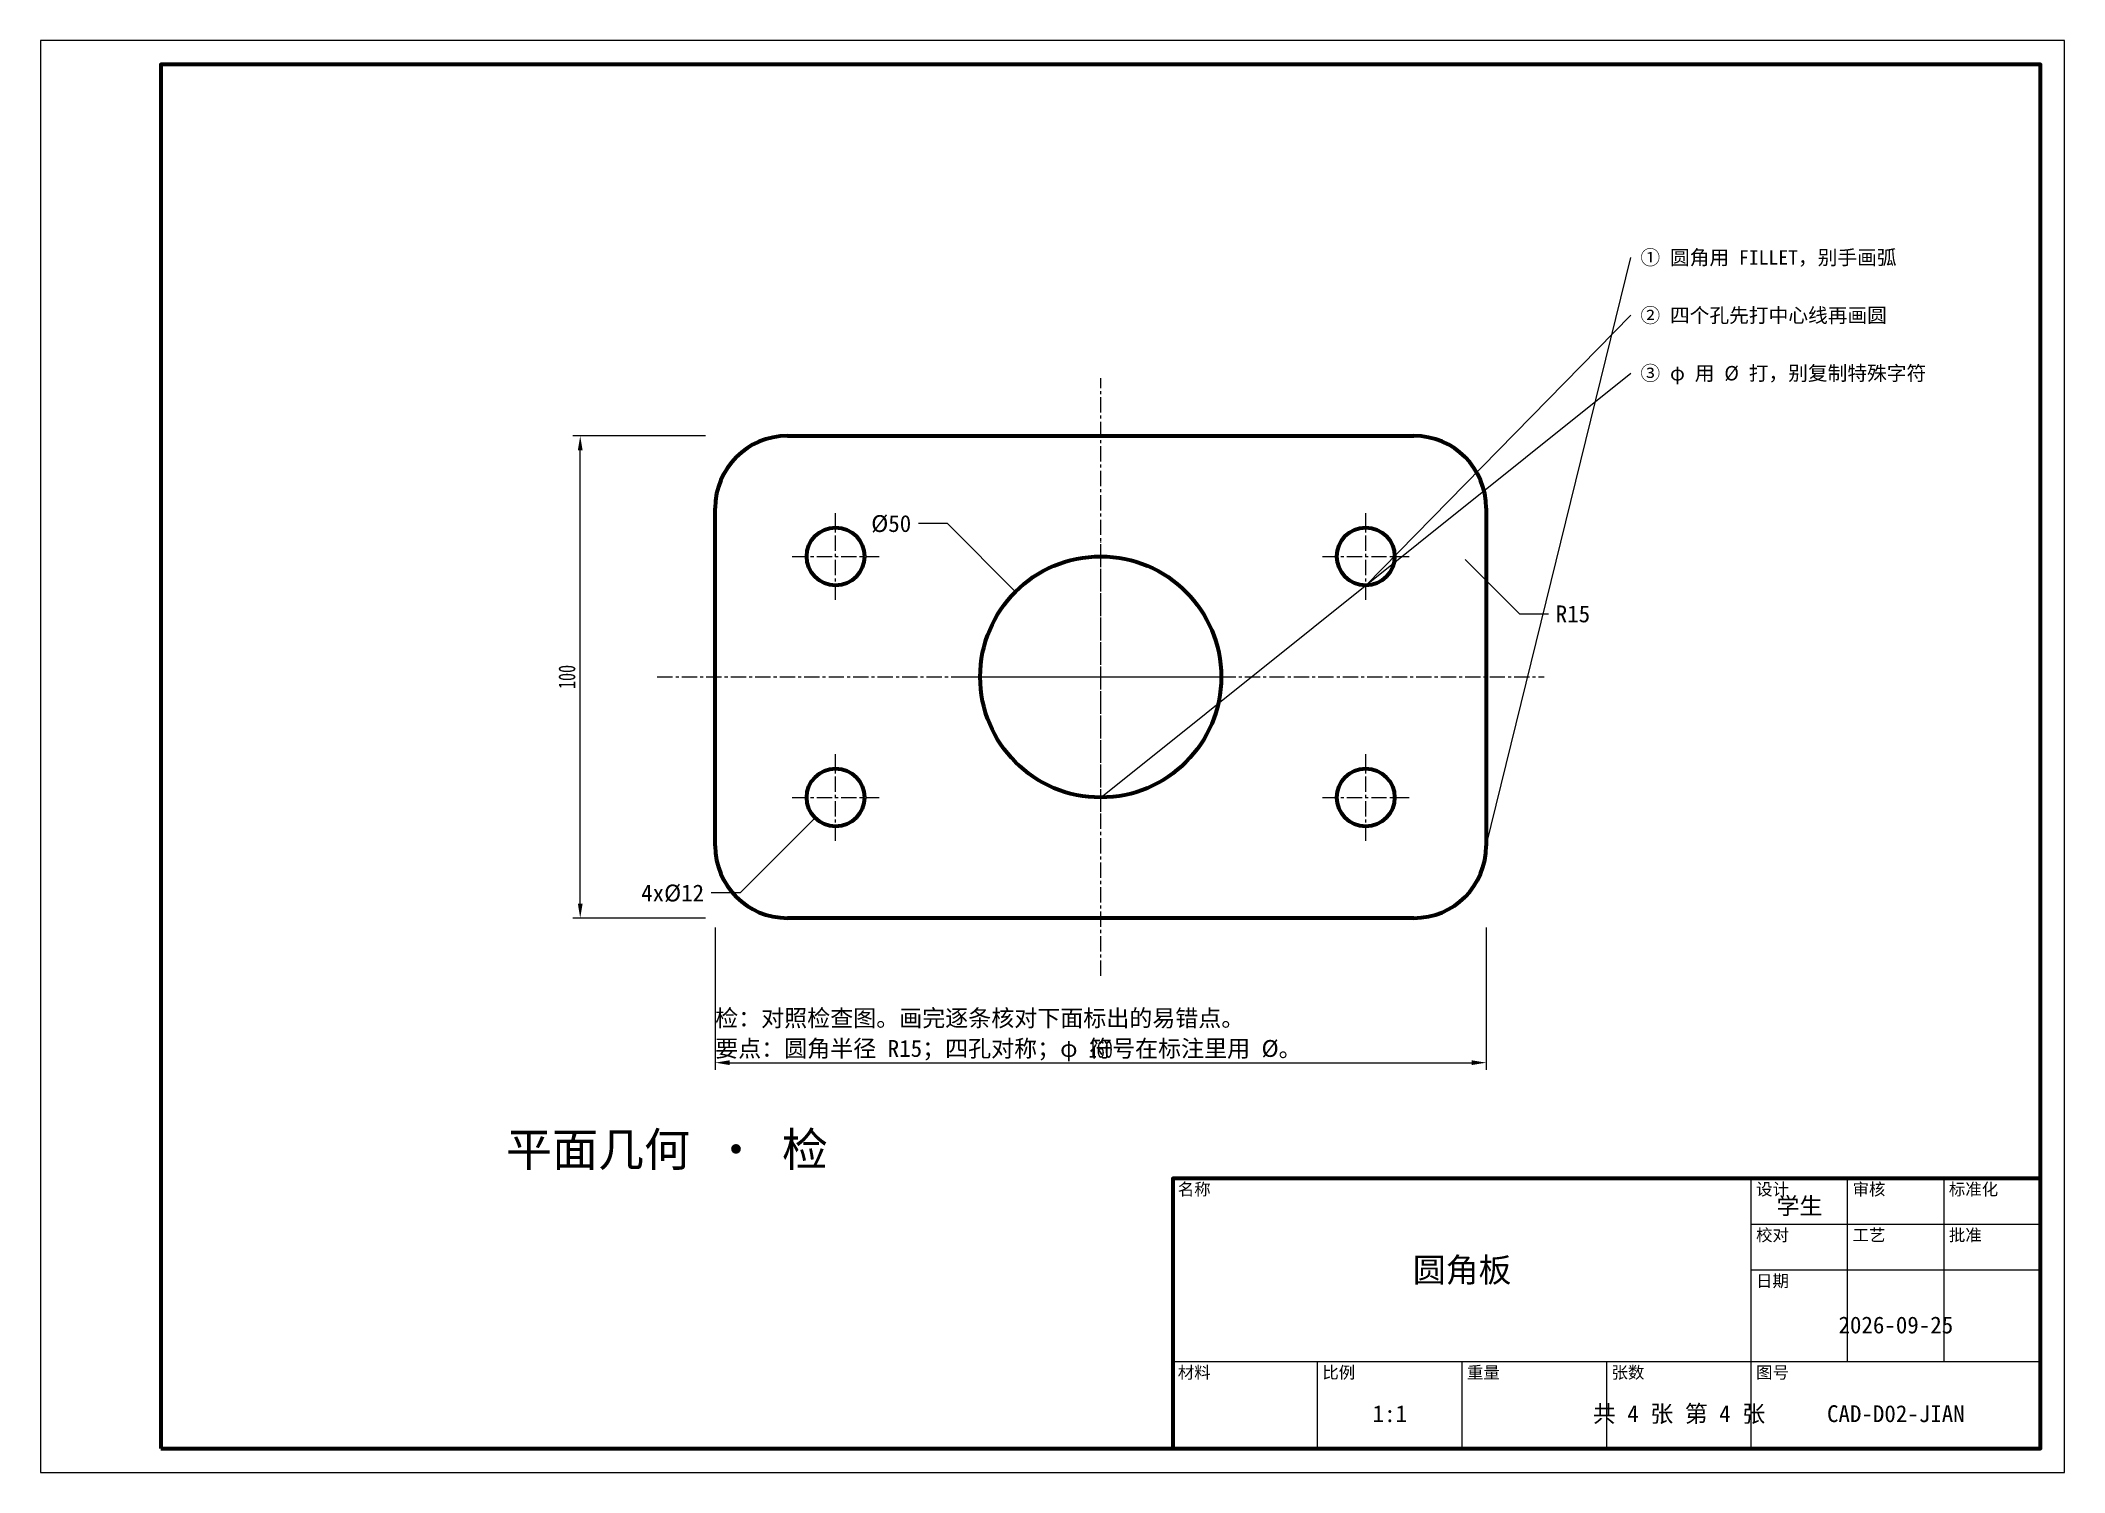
# Model space of a CAD drawing. Header units: millimetres. Extents: x 0 to 420, y 0 to 297.
import ezdxf
from ezdxf.enums import TextEntityAlignment as Align

# ---------------------------------------------------------------- set-up
doc = ezdxf.new("R2010")
doc.units = ezdxf.units.MM
doc.linetypes.add('CENTER', pattern=[5.08, 3.175, -0.635, 0.635, -0.635])
for name, color, linetype, lineweight in [('图框', 7, 'CONTINUOUS', 70), ('尺寸标注', 4, 'CONTINUOUS', 25), ('文字', 7, 'CONTINUOUS', 25), ('粗实线', 7, 'CONTINUOUS', 70), ('细实线', 3, 'CONTINUOUS', 25), ('细点画线', 1, 'CENTER', 25)]:
    doc.layers.add(name, color=color, linetype=linetype, lineweight=lineweight)
doc.styles.add('长仿宋', font='simfang.ttf', dxfattribs={"width": 0.7})
doc.dimstyles.new('GB', dxfattribs={"dimtxt": 3.5, "dimasz": 3, "dimexe": 1.5, "dimexo": 2, "dimgap": 1, "dimtad": 1, "dimdec": 0, "dimtxsty": '长仿宋', "dimcen": 2.5, "dimazin": 3, "dimtfac": 1, "dimtmove": 0, "dimatfit": 3})

msp = doc.modelspace()

# ---------------------------------------------------------------- linework, layer by layer
at = {"layer": '图框'}
for points in [[(25, 5), (415, 5), (415, 292), (25, 292)], [(235, 5), (415, 5), (415, 61), (235, 61)]]:
    msp.add_lwpolyline(points, close=True, dxfattribs=at)
at = {"layer": '尺寸标注'}
for p, q in [((188.18, 196.82), (182.18, 196.82)), ((202.32, 182.68), (188.18, 196.82)), ((295.61, 189.39), (306.92, 178.08)), ((306.92, 178.08), (312.92, 178.08)), ((160.76, 135.76), (145.2, 120.2)), ((145.2, 120.2), (139.2, 120.2))]:
    msp.add_line(p, q, dxfattribs=at)
at = {"layer": '粗实线'}
for p, q in [((155, 215), (285, 215)), ((140, 130), (140, 200)), ((300, 200), (300, 130)), ((285, 115), (155, 115))]:
    msp.add_line(p, q, dxfattribs=at)
for centre, radius in [((165, 190), 6), ((275, 190), 6), ((220, 165), 25), ((165, 140), 6), ((275, 140), 6)]:
    msp.add_circle(centre, radius, dxfattribs=at)
for centre, start, end in [((155, 200), 90, 180), ((285, 200), 0, 90), ((155, 130), 180, 270), ((285, 130), 270, 360)]:
    msp.add_arc(centre, 15, start, end, dxfattribs=at)
at = {"layer": '细实线'}
for p, q in [((300, 130), (330, 252)), ((275, 184), (330, 240)), ((220, 140), (330, 228)), ((355, 5), (355, 61)), ((375, 23), (375, 61)), ((395, 23), (395, 61)), ((355, 51.5), (415, 51.5)), ((355, 42), (415, 42)), ((235, 23), (415, 23)), ((265, 5), (265, 23)), ((295, 5), (295, 23)), ((325, 5), (325, 23))]:
    msp.add_line(p, q, dxfattribs=at)
msp.add_lwpolyline([(0, 0), (420, 0), (420, 297), (0, 297)], close=True, dxfattribs=at)
at = {"layer": '细点画线'}
for p, q in [((220, 103), (220, 227)), ((165, 181), (165, 199)), ((275, 181), (275, 199)), ((156, 190), (174, 190)), ((220, 137), (220, 193)), ((266, 190), (284, 190)), ((128, 165), (312, 165)), ((192, 165), (248, 165)), ((165, 131), (165, 149)), ((275, 131), (275, 149)), ((156, 140), (174, 140)), ((266, 140), (284, 140))]:
    msp.add_line(p, q, dxfattribs=at)

# ---------------------------------------------------------------- texts
at = {"layer": '尺寸标注', "style": '长仿宋'}
for s, p in [('%%c50', (180.68, 196.82)), ('4x%%c12', (137.7, 120.2))]:
    msp.add_text(s, height=3.5, dxfattribs=at).set_placement(p, align=Align.MIDDLE_RIGHT)
msp.add_text('R15', height=3.5, dxfattribs=at).set_placement((314.42, 178.08), align=Align.MIDDLE_LEFT)
at = {"layer": '文字', "style": '长仿宋'}
for s, p in [('① 圆角用 FILLET，别手画弧', (332, 252)), ('② 四个孔先打中心线再画圆', (332, 240)), ('③ φ 用 %%c 打，别复制特殊字符', (332, 228))]:
    msp.add_text(s, height=3, dxfattribs=at).set_placement(p, align=Align.MIDDLE_LEFT)
for s, height, p in [('检：对照检查图。画完逐条核对下面标出的易错点。', 3.5, (140, 96)), ('要点：圆角半径 R15；四孔对称；φ 符号在标注里用 %%c。', 3.5, (140, 89.7)), ('名称', 2.5, (236, 60)), ('设计', 2.5, (356, 60)), ('审核', 2.5, (376, 60)), ('标准化', 2.5, (396, 60)), ('校对', 2.5, (356, 50.5)), ('工艺', 2.5, (376, 50.5)), ('批准', 2.5, (396, 50.5)), ('日期', 2.5, (356, 41)), ('材料', 2.5, (236, 22)), ('比例', 2.5, (266, 22)), ('重量', 2.5, (296, 22)), ('张数', 2.5, (326, 22)), ('图号', 2.5, (356, 22))]:
    msp.add_text(s, height=height, dxfattribs=at).set_placement(p, align=Align.TOP_LEFT)
for s, height, p in [('平面几何 · 检', 7, (130, 67)), ('学生', 3.5, (365, 55.3)), ('圆角板', 5, (295, 42)), ('2026-09-25', 3.5, (385, 30.6)), ('1:1', 3.5, (280, 12.2)), ('共 4 张 第 4 张', 3.5, (340, 12.2)), ('CAD-D02-JIAN', 3.5, (385, 12.2))]:
    msp.add_text(s, height=height, dxfattribs=at).set_placement(p, align=Align.MIDDLE_CENTER)

# ---------------------------------------------------------------- dimensions: what is measured, and where the dimension line sits
at = {"layer": '尺寸标注'}
msp.add_linear_dim(base=(112, 115), p1=(140, 115), p2=(140, 215), angle=90, dimstyle='GB', dxfattribs=at).render()
msp.add_linear_dim(base=(140, 85), p1=(140, 115), p2=(300, 115), dimstyle='GB', dxfattribs=at).render()

doc.saveas('drawing.dxf')
